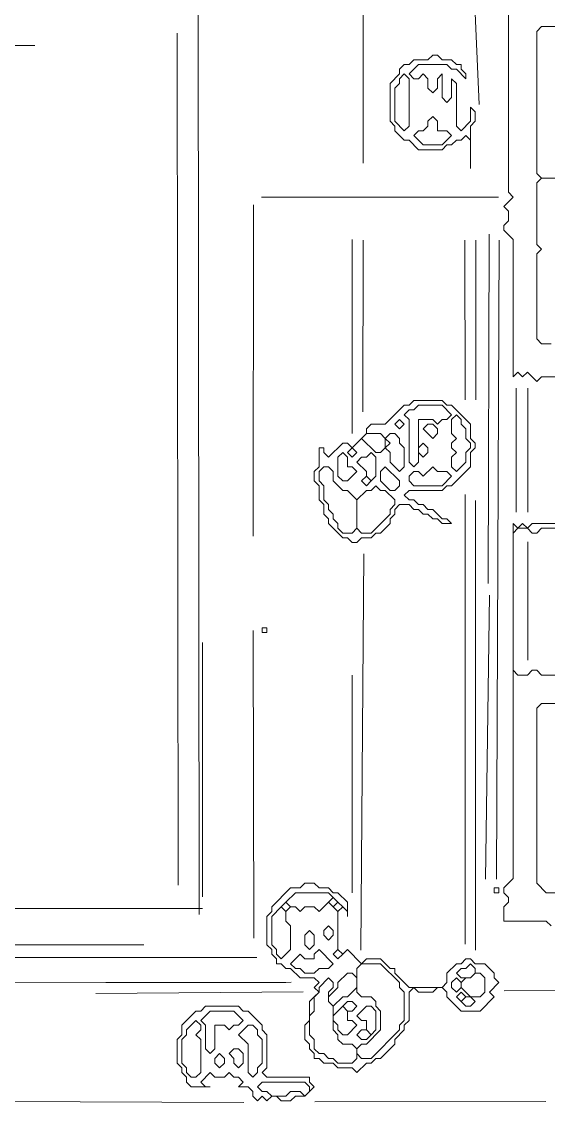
# Model space of a CAD drawing. Extents: x 9 to 1972, y 11 to 1392.
# Drawn here: x 1176.2 to 1287.4, y 616.7 to 845.1 of the extents above; entities that cross this region are included whole.
import ezdxf

# ---------------------------------------------------------------- set-up
doc = ezdxf.new("R2010")
doc.units = 0
for name, color, linetype, lineweight in [('TRACE_CURVE', 6, 'Continuous', 0), ('TRACE_STRAIGHT', 5, 'Continuous', 0), ('TRACE_TEXT_SYMBOL', 6, 'Continuous', 0)]:
    doc.layers.add(name, color=color, linetype=linetype, lineweight=lineweight)

msp = doc.modelspace()

# ---------------------------------------------------------------- linework, layer by layer
at = {"layer": 'TRACE_CURVE', "color": 6}
for points in [[(1279, 851), (1279, 809), (1280, 808), (1278, 806), (1279, 805), (1279, 803), (1278, 802), (1278, 801), (1280, 799), (1280, 770), (1281, 771), (1282, 770), (1283, 771), (1285, 769), (1286, 770), (1289, 770)], [(1293, 812), (1286, 812), (1285, 813), (1285, 843), (1286, 844), (1289, 844)], [(1172, 840), (1179, 840), (1159, 840)], [(1288, 777), (1286, 777), (1285, 778), (1285, 796), (1286, 797), (1285, 798), (1285, 811), (1286, 812), (1290, 812)], [(1307, 739), (1284, 739), (1283, 738), (1282, 739), (1281, 738), (1280, 739), (1280, 664), (1278, 662), (1278, 661), (1279, 660), (1279, 659), (1278, 658), (1278, 655), (1287, 655), (1288, 654)], [(1280, 737), (1281, 738), (1283, 738), (1284, 737), (1285, 737), (1286, 738), (1307, 738)], [(1285, 708), (1284, 708), (1283, 707), (1281, 707), (1280, 708), (1280, 737)], [(1289, 707), (1286, 707), (1285, 708)]]:
    msp.add_lwpolyline(points, dxfattribs=at)
msp.add_lwpolyline([(1285, 700), (1286, 701), (1289, 701), (1290, 700), (1290, 662), (1289, 661), (1287, 661), (1285, 663)], close=True, dxfattribs=at)
at = {"layer": 'TRACE_STRAIGHT', "color": 5}
for p, q in [((1248.29, 861.38), (1248.33, 815.12)), ((1213.44, 850.12), (1213.69, 656.37)), ((1271.79, 851.37), (1272.83, 827.56)), ((1209.01, 842.62), (1209.24, 662.62)), ((1225.12, 736.37), (1225.16, 806.38)), ((1226.87, 807.96), (1276.88, 807.94)), ((1274.74, 726.37), (1274.95, 800.13)), ((1246, 799), (1246, 758)), ((1248.27, 762.62), (1248.29, 798.88)), ((1269.82, 798.88), (1269.88, 765.12)), ((1272.12, 798.88), (1272.12, 765.12)), ((1276.5, 663.88), (1277.04, 798.87)), ((1280.62, 767.62), (1280.62, 741.38)), ((1283.12, 767.62), (1283.12, 741.38)), ((1269.85, 745.13), (1269.86, 650.12)), ((1272.02, 648.87), (1272.07, 743.88)), ((1283.12, 735.12), (1283.12, 710.12)), ((1247.83, 648.87), (1248.49, 732.63)), ((1274.14, 663.86), (1275.01, 723.88)), ((1225.07, 716.38), (1225.24, 651.37)), ((1214.38, 713.88), (1214.38, 660.12)), ((1246, 707), (1246, 661)), ((1118.13, 657.67), (1214.38, 657.63)), ((1088, 650), (1202, 650)), ((1076.88, 647.29), (1225.88, 647.29)), ((1109.38, 641.81), (1233.12, 642.1)), ((1194, 642), (1232, 642)), ((1191.86, 639.72), (1235.63, 640.02)), ((1278.12, 640.3), (1304.38, 640.32)), ((1150.62, 616.91), (1223.13, 616.69)), ((1238.12, 616.8), (1286.88, 616.89))]:
    msp.add_line(p, q, dxfattribs=at)
at = {"layer": 'TRACE_TEXT_SYMBOL', "color": 6}
for points in [[(1263, 838), (1262, 837), (1259, 837), (1258, 836), (1257, 836), (1256, 835), (1256, 834), (1254, 832), (1254, 824), (1255, 823), (1255, 822), (1257, 820), (1258, 820), (1260, 818), (1265, 818), (1266, 819), (1267, 819), (1268, 820), (1269, 820), (1270, 821), (1271, 820), (1271, 814), (1271, 823), (1272, 824), (1272, 826), (1271, 827), (1271, 824), (1269, 822), (1268, 823), (1268, 832), (1267, 833), (1267, 829), (1266, 828), (1265, 829), (1265, 834), (1264, 833), (1264, 831), (1263, 830), (1262, 831), (1262, 833), (1261, 834), (1260, 833), (1259, 833), (1258, 834), (1260, 836), (1266, 836), (1267, 835), (1268, 835), (1270, 833), (1270, 834), (1269, 835), (1269, 836), (1268, 836), (1267, 837), (1265, 837), (1264, 838)], [(1256, 833), (1257, 834), (1258, 833), (1258, 823), (1257, 822), (1255, 824), (1255, 831), (1256, 832)], [(1262, 824), (1263, 825), (1264, 824), (1264, 822), (1266, 822), (1267, 821), (1265, 819), (1261, 819), (1259, 821), (1260, 822), (1261, 822), (1262, 823)], [(1259, 763), (1260, 764), (1265, 764), (1267, 762), (1266, 761), (1265, 761), (1264, 760), (1263, 761), (1260, 761), (1260, 752), (1259, 751), (1258, 752), (1258, 761), (1257, 762), (1258, 763)], [(1255, 760), (1256, 761), (1257, 760), (1256, 759)], [(1267, 761), (1268, 762), (1269, 761), (1269, 760), (1270, 759), (1270, 757), (1271, 756), (1271, 755), (1270, 754), (1270, 752), (1268, 750), (1267, 751), (1267, 753), (1268, 754), (1267, 755), (1267, 756), (1268, 757), (1267, 758)], [(1261, 759), (1262, 760), (1263, 760), (1264, 759), (1264, 758), (1263, 757)], [(1248, 757), (1249, 758), (1252, 758), (1253, 757), (1253, 755), (1252, 754), (1251, 754)], [(1253, 757), (1254, 758), (1255, 758), (1256, 757), (1256, 756), (1257, 755), (1257, 751), (1256, 750), (1254, 752), (1254, 754), (1253, 755), (1254, 756)], [(1260, 755), (1261, 756), (1262, 755), (1262, 754), (1261, 753), (1260, 754)], [(1243, 753), (1244, 754), (1245, 753), (1245, 751), (1246, 751), (1247, 750), (1245, 748), (1244, 748), (1243, 749)], [(1245, 754), (1246, 755), (1247, 754), (1246, 753)], [(1249, 753), (1250, 754), (1251, 753), (1251, 749), (1250, 748), (1249, 749), (1249, 750), (1247, 752), (1248, 753)], [(1239, 750), (1240, 751), (1241, 751), (1242, 750), (1242, 748), (1244, 746), (1245, 746), (1247, 744), (1247, 738), (1246, 737), (1244, 737), (1243, 738), (1243, 739), (1242, 740), (1242, 741), (1241, 742), (1241, 743), (1240, 744), (1240, 747), (1239, 748)], [(1252, 750), (1253, 751), (1256, 748), (1256, 747), (1255, 746), (1254, 746), (1252, 748)], [(1263, 751), (1264, 750), (1266, 750), (1267, 749), (1265, 747), (1259, 747), (1258, 748), (1258, 749), (1259, 750), (1260, 750), (1261, 749)], [(1250, 746), (1251, 747), (1252, 746), (1253, 746), (1255, 744), (1255, 743), (1254, 742), (1254, 741), (1250, 737), (1248, 737), (1247, 738), (1247, 744), (1249, 746)], [(1248, 748), (1249, 749), (1250, 748), (1249, 747)], [(1227, 717), (1228, 717), (1228, 716), (1227, 716)], [(1234, 661), (1241, 661), (1242, 660), (1239, 657), (1238, 658), (1236, 658), (1235, 657), (1234, 658), (1233, 658), (1232, 659)], [(1241, 659), (1242, 660), (1243, 659), (1242, 658)], [(1276, 662), (1277, 662), (1277, 661), (1276, 661)], [(1231, 658), (1232, 657), (1232, 655), (1233, 654), (1233, 649), (1231, 647), (1230, 648), (1230, 649), (1229, 650), (1229, 656)], [(1231, 658), (1232, 659), (1233, 658), (1232, 657)], [(1242, 658), (1243, 659), (1244, 658), (1243, 657)], [(1240, 653), (1241, 654), (1242, 653), (1242, 652), (1241, 651), (1240, 652)], [(1236, 652), (1237, 653), (1238, 652), (1238, 650), (1237, 649), (1236, 650)], [(1238, 648), (1239, 649), (1242, 646), (1241, 645), (1239, 645), (1238, 644), (1236, 644), (1235, 645), (1234, 645), (1233, 646), (1235, 648), (1236, 647), (1238, 647)], [(1242, 648), (1243, 649), (1244, 648), (1243, 647)], [(1245, 644), (1246, 644), (1247, 643), (1247, 641), (1245, 639), (1244, 639), (1242, 637), (1241, 638), (1241, 639), (1243, 641), (1243, 642)], [(1247, 645), (1248, 646), (1252, 646), (1256, 642), (1256, 641), (1257, 640), (1257, 634), (1256, 633), (1256, 632), (1250, 626), (1248, 626), (1247, 627), (1247, 628), (1248, 629), (1249, 629), (1252, 632), (1252, 636), (1251, 637), (1251, 638), (1250, 639), (1248, 639), (1247, 640)], [(1270, 645), (1271, 646), (1272, 645), (1272, 644), (1271, 643), (1269, 643), (1268, 644), (1269, 645)], [(1271, 643), (1272, 644), (1273, 644), (1274, 643), (1274, 640), (1273, 639), (1271, 639), (1269, 641), (1269, 642), (1270, 643)], [(1241, 643), (1242, 642), (1242, 641), (1241, 640), (1241, 638), (1242, 637), (1242, 632), (1243, 631), (1243, 630), (1244, 629), (1246, 629), (1247, 628), (1247, 626), (1246, 625), (1243, 625), (1242, 626), (1241, 626), (1240, 627), (1239, 627), (1238, 628), (1238, 630), (1237, 631), (1237, 635), (1238, 636), (1238, 639), (1239, 640), (1239, 641)], [(1267, 642), (1268, 643), (1269, 642), (1269, 641), (1268, 640), (1267, 641)], [(1268, 639), (1269, 640), (1270, 639), (1269, 638)], [(1244, 637), (1245, 638), (1246, 638), (1247, 637), (1246, 636), (1245, 636)], [(1269, 638), (1270, 639), (1271, 639), (1272, 638), (1271, 637), (1270, 637)], [(1215, 637), (1214, 636), (1213, 636), (1210, 633), (1210, 631), (1209, 630), (1209, 625), (1210, 624), (1210, 623), (1211, 622), (1211, 621), (1212, 620), (1216, 620), (1215, 620), (1214, 621), (1216, 623), (1217, 622), (1219, 622), (1220, 623), (1221, 622), (1222, 622), (1223, 621), (1222, 620), (1224, 620), (1225, 619), (1225, 618), (1226, 617), (1227, 618), (1228, 617), (1229, 618), (1230, 618), (1231, 617), (1233, 617), (1234, 618), (1236, 618), (1238, 620), (1237, 621), (1237, 622), (1228, 622), (1227, 623), (1228, 624), (1228, 631), (1227, 632), (1227, 633), (1224, 636), (1223, 636), (1222, 637)], [(1216, 636), (1221, 636), (1223, 634), (1222, 633), (1221, 633), (1220, 632), (1219, 633), (1217, 633), (1217, 628), (1216, 627), (1215, 628), (1215, 633), (1214, 634)], [(1244, 637), (1245, 636), (1245, 634), (1246, 634), (1247, 633), (1245, 631), (1244, 631), (1243, 632), (1243, 633), (1242, 634), (1242, 635)], [(1249, 637), (1250, 637), (1251, 636), (1251, 632), (1250, 631), (1249, 632), (1249, 634), (1248, 634), (1247, 635)], [(1213, 634), (1214, 633), (1214, 632), (1213, 631), (1214, 630), (1214, 623), (1213, 622), (1212, 622), (1211, 623), (1211, 624), (1210, 625), (1210, 630), (1211, 631), (1211, 632)], [(1224, 633), (1225, 633), (1226, 632), (1226, 631), (1227, 630), (1227, 625), (1226, 624), (1226, 623), (1225, 622), (1224, 623), (1224, 629), (1222, 631)], [(1247, 631), (1248, 632), (1249, 632), (1250, 631), (1249, 630), (1248, 630)], [(1217, 626), (1218, 627), (1219, 626), (1219, 625), (1218, 624), (1217, 625)], [(1220, 627), (1221, 628), (1222, 628), (1223, 627), (1223, 625), (1222, 624), (1221, 625), (1221, 626)], [(1226, 620), (1227, 621), (1236, 621), (1237, 620), (1237, 619), (1236, 618), (1235, 619), (1233, 619), (1232, 618), (1229, 618), (1228, 619), (1227, 619)]]:
    msp.add_lwpolyline(points, close=True, dxfattribs=at)
for points in [[(1259, 765), (1258, 764), (1257, 764), (1253, 760), (1250, 760), (1249, 759), (1249, 758), (1246, 755), (1245, 756), (1244, 756), (1241, 753), (1240, 754), (1240, 755), (1239, 755), (1239, 751), (1238, 750), (1238, 748), (1239, 747), (1239, 744), (1240, 743), (1240, 741), (1241, 740), (1241, 739), (1244, 736), (1245, 736), (1246, 735), (1247, 735), (1248, 736), (1250, 736), (1251, 737), (1252, 737), (1254, 739), (1254, 740), (1255, 741), (1255, 742), (1256, 743), (1258, 743), (1259, 742), (1260, 742), (1261, 741), (1262, 741), (1263, 740), (1264, 740), (1265, 739), (1267, 739), (1266, 740), (1265, 740), (1263, 742), (1262, 742), (1261, 743), (1260, 743), (1259, 744), (1258, 744), (1257, 745), (1258, 746), (1265, 746), (1266, 747), (1267, 747), (1271, 751), (1271, 754), (1272, 755), (1272, 756), (1271, 757), (1271, 760)], [(1271, 760), (1267, 764), (1266, 764), (1265, 765), (1259, 765)], [(1236, 663), (1235, 662), (1233, 662), (1229, 658), (1229, 657), (1228, 656), (1228, 650), (1229, 649), (1229, 648), (1230, 647), (1230, 646), (1231, 646), (1232, 645), (1233, 645), (1235, 643), (1238, 643), (1239, 642), (1238, 641), (1239, 640), (1237, 638), (1237, 634), (1236, 633), (1236, 630), (1237, 629), (1237, 628), (1238, 627), (1238, 626), (1239, 626), (1240, 625), (1242, 625), (1243, 624), (1246, 624), (1247, 623), (1249, 625), (1250, 625), (1251, 626), (1252, 626), (1255, 629), (1255, 630), (1257, 632), (1257, 633), (1258, 634), (1258, 640), (1259, 641), (1260, 640), (1263, 640), (1264, 641), (1265, 641), (1266, 640), (1266, 639), (1269, 636), (1273, 636), (1276, 639), (1275, 640), (1277, 642), (1276, 643), (1276, 644), (1274, 646), (1272, 646), (1271, 647), (1270, 647), (1269, 646), (1268, 646), (1266, 644)], [(1266, 644), (1266, 642), (1265, 641), (1258, 641), (1255, 644), (1255, 645), (1254, 645), (1252, 647), (1249, 647), (1248, 646), (1245, 649), (1244, 648), (1243, 649), (1243, 657), (1244, 658), (1245, 657), (1245, 656), (1245, 659), (1243, 661), (1242, 661), (1241, 662), (1239, 662), (1238, 663), (1236, 663)]]:
    msp.add_lwpolyline(points, dxfattribs=at)

doc.saveas('drawing.dxf')
